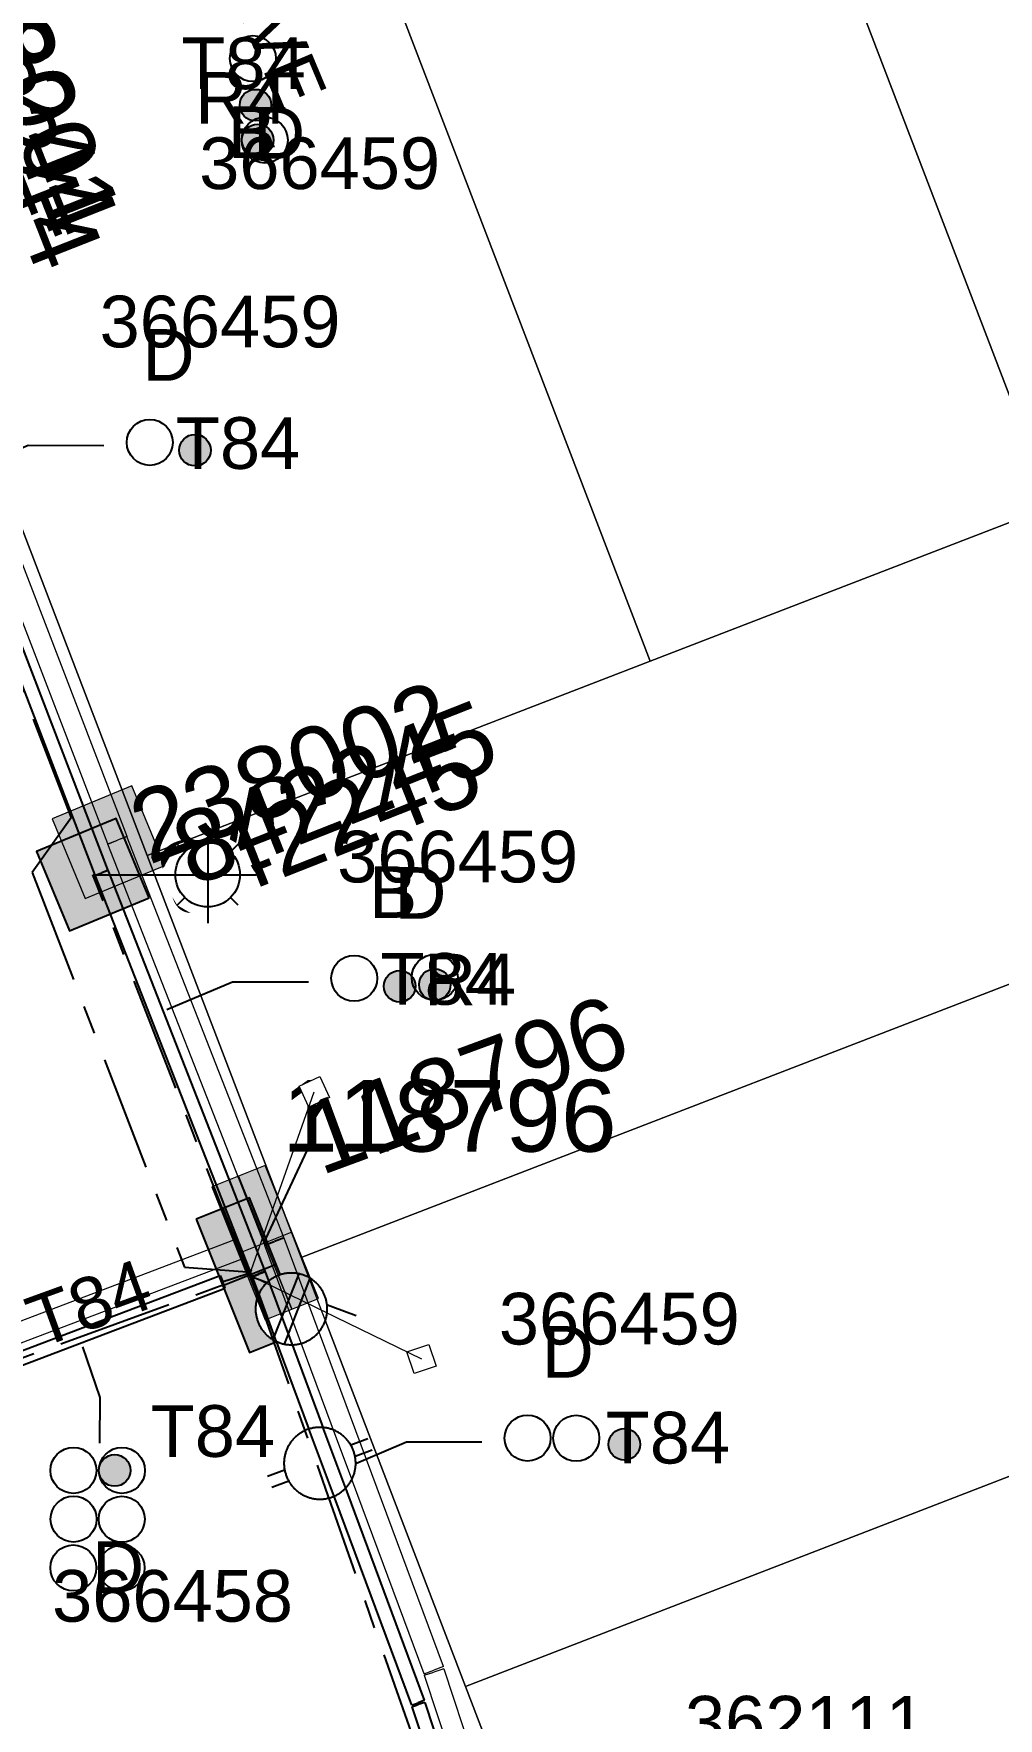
# Model space of a CAD drawing. Header units: metres. Extents: x 0 to 310918, y 0 to 6270107.
# Drawn here: x 310826.6 to 310860.2, y 6269747.1 to 6269805.8 of the extents above; entities that cross this region are included whole.
import ezdxf
from ezdxf.enums import TextEntityAlignment as Align

# ---------------------------------------------------------------- set-up
doc = ezdxf.new("R2010")
doc.units = ezdxf.units.M
doc.linetypes.add('Cable Exist UG', pattern=[7, 4, -1, 1, -1])
doc.linetypes.add('PHANTOMX2', pattern=[6.6, 3, -0.75, 0.2, -0.75, 0.2, -0.75, 0.2, -0.75])
doc.layers.get('0').update_dxf_attribs({"color": 6})
for name, color, linetype, lineweight in [('_User Miscellaneous1', 30, 'Continuous', 13), ('_User_LV_Exist', 5, 'Continuous', 35), ('Cadastre Developer_SP_NEW', 92, 'Continuous', 15), ('Cadastre Land Parcels_SP_EXT', 118, 'Continuous', 15), ('Cadastre Roads_SP_EXT', 218, 'Continuous', 15), ('Mains_LV_EXT', 163, 'Continuous', 25), ('Mains_LV_SL_EXT', 135, 'Continuous', 25), ('Services_SP_EXT', 42, 'PHANTOMX2', 20)]:
    doc.layers.add(name, color=color, linetype=linetype, lineweight=lineweight)
doc.layers.add('_User Miscellaneous12', color=252, linetype='Continuous', lineweight=13, plot=False, transparency=0.75)
for name, color, linetype in [('Duct_SP_EXT', 30, 'Continuous'), ('Equip_LV_EXT', 7, 'Continuous'), ('SupportsUG_SP_LV_EXT', 7, 'Continuous'), ('SupportsUG_SP_LV_SL_EXT', 7, 'Continuous'), ('Trench_SP_EXT', 7, 'Continuous')]:
    doc.layers.add(name, color=color, linetype=linetype)
doc.layers.add('Features_HIDE', color=1, linetype='Continuous', plot=False)
doc.styles.add('COLUMN_LABEL', font='arial.ttf', dxfattribs={"height": 2})
doc.styles.add('iecARIAL', font='arial.ttf', dxfattribs={"height": 2})
doc.styles.add('POLE_LABEL', font='arial.ttf', dxfattribs={"height": 2})
doc.styles.add('SL_LABEL', font='arial.ttf', dxfattribs={"height": 2})
doc.styles.get("Standard").update_dxf_attribs({"font": 'arial.ttf'})

# ---------------------------------------------------------------- blocks, each defined once
blk = doc.blocks.new('COLUMN_EXT')
blk.add_hatch(color=256).paths.add_polyline_path([(1.5, -1.5), (1.5, 1.5), (-1.5, 1.5), (-1.5, -1.5)])
blk.add_lwpolyline([(1.5, 1.5), (-1.5, 1.5), (-1.5, -1.5), (1.5, -1.5)], close=True)
at = {"flags": 1}
blk.add_attdef('Z', (-1.813, 2.351), '', height=0.2, rotation=180, dxfattribs=at)
at = {"flags": 9}
for tag, p in [('SUBURB', (-1.813, 1.8)), ('NOTES', (-1.813, 2)), ('STREETNAME', (-1.813, 1.6)), ('LOCATION', (-1.813, 1.4)), ('LEGEND', (-1.813, 1.2)), ('OWNED_BY', (-1.813, 0.6)), ('USAGE', (-1.813, 1)), ('STATE', (-1.813, 0.8)), ('COLUMN_TYPE', (-1.813, 0.4))]:
    blk.add_attdef(tag, text='', height=0.2, rotation=180, dxfattribs=at).set_placement(p, align=Align.MIDDLE_LEFT)
for tag, style, p in [('STRUCTURE_PLANT_NUMBER', 'POLE_LABEL', (-1.813, -0.031)), ('STREET_CODE', 'COLUMN_LABEL', (-1.813, 0.2))]:
    blk.add_attdef(tag, text='', height=0.2, rotation=180, dxfattribs=dict(at, style=style)).set_placement(p, align=Align.MIDDLE_LEFT)
at = {"style": 'COLUMN_LABEL', "width": 0.9, "flags": 8}
blk.add_attdef('ASSET_NUM', text='', height=2, rotation=270, dxfattribs=at).set_placement((2, -4), align=Align.MIDDLE_LEFT)
blk = doc.blocks.new('PILLAR_EXT')
blk.add_hatch(color=256).paths.add_polyline_path([(-2.5, 1), (-2.5, -1), (2.5, -1), (2.5, 1)])
for p, q in [((0, 1), (0, -1)), ((-2.5, 0), (2.5, 0))]:
    blk.add_line(p, q)
at = {"ltscale": 10}
blk.add_line((2.5, 0), (-2.5, 0), dxfattribs=at)
blk.add_lwpolyline([(-2.5, -1), (-1.25, -1), (1.25, -1), (2.5, -1), (2.5, 1), (-2.5, 1)], close=True)
at = {"width": 0.9, "flags": 8}
blk.add_attdef('ASSET_NUM', text='', height=2, rotation=90, dxfattribs=at).set_placement((-2, 4), align=Align.MIDDLE_LEFT)
for tag, p, flags in [('OWNED_BY', (0, -0.2), 9), ('STATE', (0, -0.4), 9), ('SUPPORT_TYPE', (0, -0.6), 9), ('USAGE', (0, -0.8), 9), ('LEGEND', (0, -1), 9), ('LOCATION', (0, -1.2), 9), ('STREETNAME', (0, -1.8), 9), ('NOTES', (0, -1.4), 9), ('PARENT', (0, -1.6), 9), ('SUBURB', (0, -2), 1)]:
    blk.add_attdef(tag, p, '', height=0.2, dxfattribs=dict(flags=flags))
blk = doc.blocks.new('DUCT_EXT')
blk.add_circle((0, 0.8), 0.8)
at = {"flags": 1}
blk.add_attdef('Z', (0, 0), '', height=0.2, dxfattribs=at)
at = {"flags": 9}
for tag, p in [('DUCT_CODE', (0, 0)), ('XSECT_TYPE', (0, -0.2)), ('STATE', (0, -0.6)), ('FB_REFERENCE', (0, -0.4)), ('NOTES', (0, -0.8))]:
    blk.add_attdef(tag, text='', height=0.2, dxfattribs=at).set_placement(p, align=Align.MIDDLE_LEFT)
blk = doc.blocks.new('SL_LANTERN_EXT')
at = {"flags": 9}
for tag, p in [('LRATECODE', (-7.4, 0)), ('LOUTREACHVOCAB', (-7.2, 0)), ('LOUTREACH', (-7, 0)), ('LANTNUMBER', (-6.6, 0)), ('LNEW', (-6.4, 0)), ('LMASTVOCAB', (-6.2, 0)), ('LMAST', (-6, 0)), ('LLAMPVOCAB', (-5.8, 0)), ('LLAMP', (-5.6, 0)), ('LEXIST', (-5.4, 0)), ('LCHARGE3PERCENT', (-5.2, 0)), ('LCHARGE3', (-5, 0)), ('LCHARGE2PERCENT', (-4.8, 0)), ('LCHARGE2', (-4.6, 0)), ('LCHARGE1PERCENT', (-4.4, 0)), ('LCHARGE1', (-4.2, 0)), ('LCATEGORY', (-4, 0)), ('LBRACKETVOCAB', (-3.8, 0)), ('LBRACKET', (-3.6, 0)), ('LKINGHEIGHT', (-3.4, 0)), ('CREPLACE', (-3.2, 0)), ('CREMOVE', (-3, 0)), ('CNUMBER', (-2.8, 0)), ('CNEW', (-2.6, 0)), ('CEXIST', (-2.4, 0)), ('USAGE', (-2.2, 0)), ('STATE', (-2, 0)), ('OWNED_BY', (-1.8, 0)), ('ORIENTATION', (-1.6, 0)), ('OPERATING_VOLTAGE', (-1.4, 0)), ('NO_PHASES', (-1.2, 0)), ('LANTERN_TYPE', (-1, 0)), ('LANTERN_PURPOSE', (-0.8, 0)), ('CONTROL_TYPE', (-0.6, 0)), ('CONSTRUCTED_VOLTAGE', (-0.4, 0))]:
    blk.add_attdef(tag, text='', height=0.001, rotation=270, dxfattribs=at).set_placement(p, align=Align.MIDDLE_LEFT)
at = {"style": 'SL_LABEL', "flags": 9}
blk.add_attdef('STREET_CODE', text='', height=0.001, rotation=270, dxfattribs=at).set_placement((0.001, 0), align=Align.MIDDLE_LEFT)
at = {"flags": 1}
blk.add_attdef('Z', (0, 0), '', height=0.001, rotation=270, dxfattribs=at)
at = {"width": 0.9}
blk.add_attdef('LNUMBER', text='', height=1, dxfattribs=at).set_placement((7, -1), align=Align.MIDDLE_LEFT)
at = {"flags": 9}
for tag, p in [('LREMOVE', (0, -7.6)), ('LREPLACE', (0, -7.8)), ('LTYPE', (0, -8)), ('LTYPEVOCAB', (0, -8.2)), ('LEGEND', (0, -8.4)), ('SUBURB', (0, -8.6)), ('STREETNAME', (0, -8.8)), ('LOCATION', (0, -9)), ('NOTES', (0, -9.2)), ('MAINTAINED_BY', (0, -9.863))]:
    blk.add_attdef(tag, text='', height=0.001, dxfattribs=at).set_placement(p, align=Align.MIDDLE_LEFT)
blk.add_attdef('OPERATED_BY', (0, -9.607), '', height=0.001, dxfattribs=at)
at = {"layer": 'Features_HIDE', "width": 0.9}
blk.add_attdef('ASSET_NUM', text='', height=1, dxfattribs=at).set_placement((7, 1), align=Align.MIDDLE_LEFT)
at = {"transparency": 33554651}
blk.add_wipeout([(5.688, 0), (5.061, -1.061), (4, -1.688), (2.939, -1.061), (2.313, 0), (2.939, 1.061), (4, 1.687), (5.061, 1.061)], dxfattribs=at)
for p, q in [((4, 1.687), (4, 0)), ((2.939, 1.061), (3.205, 0.795)), ((5.061, 1.061), (4.795, 0.795)), ((0, 0), (4, 0)), ((4, 0), (5.688, 0)), ((4, 0), (4, -1.688)), ((2.939, -1.061), (3.205, -0.795)), ((5.061, -1.061), (4.795, -0.795))]:
    blk.add_line(p, q)
blk.add_circle((4, 0), 1.125)
blk = doc.blocks.new('CCP_EXT')
at = {"flags": 9}
for tag, p in [('OWNED_BY', (0, -1)), ('USAGE', (0, -1.2)), ('STATE', (0, -1.8)), ('LEGEND', (0, -1.4)), ('LIFE_SUPPORT', (0, -1.6)), ('NOTES', (0, -2))]:
    blk.add_attdef(tag, text='', height=0.2, dxfattribs=at).set_placement(p, align=Align.MIDDLE_LEFT)
at = {"transparency": 33554651}
blk.add_wipeout([(0, 0.566), (0.566, 0), (0, -0.566), (-0.566, 0)], dxfattribs=at)
blk.add_lwpolyline([(-0.566, 0), (0, 0.566), (0.566, 0), (0, -0.566), (-0.566, 0)])
at = {"flags": 1}
blk.add_attdef('Z', (0, 0), '', height=0.2, dxfattribs=at)
at = {"flags": 9}
for tag, p in [('CCP_TYPE', (0, 0)), ('OPERATING_VOLTAGE', (0, -0.6)), ('CONSTRUCTED_VOLTAGE', (0, -0.2)), ('NO_PHASES', (0, -0.4)), ('ORIENTATION', (0, -0.8))]:
    blk.add_attdef(tag, text='', height=0.2, dxfattribs=at).set_placement(p, align=Align.MIDDLE_LEFT)
blk = doc.blocks.new('LV_UG_LINKS_OPEN_EXT')
at = {"layer": 'Equip_LV_EXT'}
for tag, height, flags, p in [('ACTUAL_STATUS', 0.167, 9, (3.167, -1.667)), ('CONSTRUCTED_VOLTAGE', 0.167, 9, (3.167, -1.833)), ('NO_PHASES', 0.167, 9, (3.167, -2)), ('OPERATING_VOLTAGE', 0.2, 9, (3, -2.6)), ('ORIENTATION', 0.2, 9, (3, -2.8)), ('STATE', 0.2, 9, (3, -3)), ('SWITCH_TYPE', 0.2, 9, (3, -3.2)), ('USAGE', 0.2, 9, (3, -3.4)), ('NOTES', 0.2, 9, (3, -3.6)), ('OWNED_BY', 0.2, 9, (3, -3.8)), ('OPERATED_BY', 0.2, 9, (3, -4)), ('MAINTAINED_BY', 0.2, 9, (3, -4.2)), ('TYPE', 0.2, 9, (3, -4.6)), ('NUMBER_OF_PHASES', 0.2, 9, (3, -4.4)), ('Z', 0.2, 1, (3, -4.8))]:
    blk.add_attdef(tag, text='', height=height, dxfattribs=dict(at, flags=flags)).set_placement(p, align=Align.MIDDLE_LEFT)
at = {"transparency": 33554651}
blk.add_wipeout([(4, 1.25), (3.969, 1.25), (3.939, 1.248), (3.908, 1.247), (3.877, 1.244), (3.847, 1.241), (3.817, 1.236), (3.786, 1.232), (3.756, 1.226), (3.726, 1.22), (3.696, 1.213), (3.667, 1.205), (3.637, 1.196), (3.608, 1.187), (3.579, 1.177), (3.55, 1.166), (3.522, 1.155), (3.493, 1.143), (3.466, 1.13), (3.438, 1.117), (3.411, 1.102), (3.384, 1.088), (3.357, 1.072), (3.331, 1.056), (3.306, 1.039), (3.28, 1.022), (3.255, 1.004), (3.231, 0.985), (3.207, 0.966), (3.184, 0.947), (3.161, 0.926), (3.138, 0.905), (3.116, 0.884), (3.095, 0.862), (3.074, 0.839), (3.053, 0.816), (3.034, 0.793), (3.015, 0.769), (2.996, 0.745), (2.978, 0.72), (2.961, 0.694), (2.944, 0.669), (2.928, 0.643), (2.912, 0.616), (2.898, 0.589), (2.883, 0.562), (2.87, 0.534), (2.857, 0.507), (2.845, 0.478), (2.834, 0.45), (2.823, 0.421), (2.813, 0.392), (2.804, 0.363), (2.795, 0.333), (2.787, 0.304), (2.78, 0.274), (2.774, 0.244), (2.768, 0.214), (2.764, 0.183), (2.759, 0.153), (2.756, 0.123), (2.753, 0.092), (2.752, 0.061), (2.75, 0.031), (2.75, 0), (2.75, -0.031), (2.752, -0.061), (2.753, -0.092), (2.756, -0.123), (2.759, -0.153), (2.764, -0.183), (2.768, -0.214), (2.774, -0.244), (2.78, -0.274), (2.787, -0.304), (2.795, -0.333), (2.804, -0.363), (2.813, -0.392), (2.823, -0.421), (2.834, -0.45), (2.845, -0.478), (2.857, -0.507), (2.87, -0.534), (2.883, -0.562), (2.898, -0.589), (2.912, -0.616), (2.928, -0.643), (2.944, -0.669), (2.961, -0.694), (2.978, -0.72), (2.996, -0.745), (3.015, -0.769), (3.034, -0.793), (3.053, -0.816), (3.074, -0.839), (3.095, -0.862), (3.116, -0.884), (3.138, -0.905), (3.161, -0.926), (3.184, -0.947), (3.207, -0.966), (3.231, -0.985), (3.255, -1.004), (3.28, -1.022), (3.306, -1.039), (3.331, -1.056), (3.357, -1.072), (3.384, -1.088), (3.411, -1.102), (3.438, -1.117), (3.466, -1.13), (3.493, -1.143), (3.522, -1.155), (3.55, -1.166), (3.579, -1.177), (3.608, -1.187), (3.637, -1.196), (3.667, -1.205), (3.696, -1.213), (3.726, -1.22), (3.756, -1.226), (3.786, -1.232), (3.817, -1.236), (3.847, -1.241), (3.877, -1.244), (3.908, -1.247), (3.939, -1.248), (3.969, -1.25), (4, -1.25), (4.031, -1.25), (4.061, -1.248), (4.092, -1.247), (4.123, -1.244), (4.153, -1.241), (4.183, -1.236), (4.214, -1.232), (4.244, -1.226), (4.274, -1.22), (4.304, -1.213), (4.333, -1.205), (4.363, -1.196), (4.392, -1.187), (4.421, -1.177), (4.45, -1.166), (4.478, -1.155), (4.507, -1.143), (4.534, -1.13), (4.562, -1.117), (4.589, -1.102), (4.616, -1.088), (4.643, -1.072), (4.669, -1.056), (4.694, -1.039), (4.72, -1.022), (4.745, -1.004), (4.769, -0.985), (4.793, -0.966), (4.816, -0.947), (4.839, -0.926), (4.862, -0.905), (4.884, -0.884), (4.905, -0.862), (4.926, -0.839), (4.947, -0.816), (4.966, -0.793), (4.985, -0.769), (5.004, -0.745), (5.022, -0.72), (5.039, -0.694), (5.056, -0.669), (5.072, -0.643), (5.088, -0.616), (5.102, -0.589), (5.117, -0.562), (5.13, -0.534), (5.143, -0.507), (5.155, -0.478), (5.166, -0.45), (5.177, -0.421), (5.187, -0.392), (5.196, -0.363), (5.205, -0.333), (5.213, -0.304), (5.22, -0.274), (5.226, -0.244), (5.232, -0.214), (5.236, -0.183), (5.241, -0.153), (5.244, -0.123), (5.247, -0.092), (5.248, -0.061), (5.25, -0.031), (5.25, 0), (5.25, 0.031), (5.248, 0.061), (5.247, 0.092), (5.244, 0.123), (5.241, 0.153), (5.236, 0.183), (5.232, 0.214), (5.226, 0.244), (5.22, 0.274), (5.213, 0.304), (5.205, 0.333), (5.196, 0.363), (5.187, 0.392), (5.177, 0.421), (5.166, 0.45), (5.155, 0.478), (5.143, 0.507), (5.13, 0.534), (5.117, 0.562), (5.102, 0.589), (5.088, 0.616), (5.072, 0.643), (5.056, 0.669), (5.039, 0.694), (5.022, 0.72), (5.004, 0.745), (4.985, 0.769), (4.966, 0.793), (4.947, 0.816), (4.926, 0.839), (4.905, 0.862), (4.884, 0.884), (4.862, 0.905), (4.839, 0.926), (4.816, 0.947), (4.793, 0.966), (4.769, 0.985), (4.745, 1.004), (4.72, 1.022), (4.694, 1.039), (4.669, 1.056), (4.643, 1.072), (4.616, 1.088), (4.589, 1.102), (4.562, 1.117), (4.534, 1.13), (4.507, 1.143), (4.478, 1.155), (4.45, 1.166), (4.421, 1.177), (4.392, 1.187), (4.363, 1.196), (4.333, 1.205), (4.304, 1.213), (4.274, 1.22), (4.244, 1.226), (4.214, 1.232), (4.183, 1.236), (4.153, 1.241), (4.123, 1.244), (4.092, 1.247), (4.061, 1.248), (4.031, 1.25)], dxfattribs=at).dxf.layer = 'Equip_LV_EXT'
at = {"layer": 'Equip_LV_EXT'}
for p, q in [((3.792, 1.863), (3.792, 1.232)), ((4.208, 1.863), (4.208, 1.232)), ((3.792, -1.232), (3.792, -1.863)), ((4.208, -1.232), (4.208, -1.863))]:
    blk.add_line(p, q, dxfattribs=at)
at = {"layer": 'Equip_LV_EXT', "flags": 128}
blk.add_lwpolyline([(4, 1.25), (3.969, 1.25), (3.939, 1.248), (3.908, 1.247), (3.877, 1.244), (3.847, 1.241), (3.817, 1.236), (3.786, 1.232), (3.756, 1.226), (3.726, 1.22), (3.696, 1.213), (3.667, 1.205), (3.637, 1.196), (3.608, 1.187), (3.579, 1.177), (3.55, 1.166), (3.522, 1.155), (3.493, 1.143), (3.466, 1.13), (3.438, 1.117), (3.411, 1.102), (3.384, 1.088), (3.357, 1.072), (3.331, 1.056), (3.306, 1.039), (3.28, 1.022), (3.255, 1.004), (3.231, 0.985), (3.207, 0.966), (3.184, 0.947), (3.161, 0.926), (3.138, 0.905), (3.116, 0.884), (3.095, 0.862), (3.074, 0.839), (3.053, 0.816), (3.034, 0.793), (3.015, 0.769), (2.996, 0.745), (2.978, 0.72), (2.961, 0.694), (2.944, 0.669), (2.928, 0.643), (2.912, 0.616), (2.898, 0.589), (2.883, 0.562), (2.87, 0.534), (2.857, 0.507), (2.845, 0.478), (2.834, 0.45), (2.823, 0.421), (2.813, 0.392), (2.804, 0.363), (2.795, 0.333), (2.787, 0.304), (2.78, 0.274), (2.774, 0.244), (2.768, 0.214), (2.764, 0.183), (2.759, 0.153), (2.756, 0.123), (2.753, 0.092), (2.752, 0.061), (2.75, 0.031), (2.75, 0), (2.75, -0.031), (2.752, -0.061), (2.753, -0.092), (2.756, -0.123), (2.759, -0.153), (2.764, -0.183), (2.768, -0.214), (2.774, -0.244), (2.78, -0.274), (2.787, -0.304), (2.795, -0.333), (2.804, -0.363), (2.813, -0.392), (2.823, -0.421), (2.834, -0.45), (2.845, -0.478), (2.857, -0.507), (2.87, -0.534), (2.883, -0.562), (2.898, -0.589), (2.912, -0.616), (2.928, -0.643), (2.944, -0.669), (2.961, -0.694), (2.978, -0.72), (2.996, -0.745), (3.015, -0.769), (3.034, -0.793), (3.053, -0.816), (3.074, -0.839), (3.095, -0.862), (3.116, -0.884), (3.138, -0.905), (3.161, -0.926), (3.184, -0.947), (3.207, -0.966), (3.231, -0.985), (3.255, -1.004), (3.28, -1.022), (3.306, -1.039), (3.331, -1.056), (3.357, -1.072), (3.384, -1.088), (3.411, -1.102), (3.438, -1.117), (3.466, -1.13), (3.493, -1.143), (3.522, -1.155), (3.55, -1.166), (3.579, -1.177), (3.608, -1.187), (3.637, -1.196), (3.667, -1.205), (3.696, -1.213), (3.726, -1.22), (3.756, -1.226), (3.786, -1.232), (3.817, -1.236), (3.847, -1.241), (3.877, -1.244), (3.908, -1.247), (3.939, -1.248), (3.969, -1.25), (4, -1.25), (4.031, -1.25), (4.061, -1.248), (4.092, -1.247), (4.123, -1.244), (4.153, -1.241), (4.183, -1.236), (4.214, -1.232), (4.244, -1.226), (4.274, -1.22), (4.304, -1.213), (4.333, -1.205), (4.363, -1.196), (4.392, -1.187), (4.421, -1.177), (4.45, -1.166), (4.478, -1.155), (4.507, -1.143), (4.534, -1.13), (4.562, -1.117), (4.589, -1.102), (4.616, -1.088), (4.643, -1.072), (4.669, -1.056), (4.694, -1.039), (4.72, -1.022), (4.745, -1.004), (4.769, -0.985), (4.793, -0.966), (4.816, -0.947), (4.839, -0.926), (4.862, -0.905), (4.884, -0.884), (4.905, -0.862), (4.926, -0.839), (4.947, -0.816), (4.966, -0.793), (4.985, -0.769), (5.004, -0.745), (5.022, -0.72), (5.039, -0.694), (5.056, -0.669), (5.072, -0.643), (5.088, -0.616), (5.102, -0.589), (5.117, -0.562), (5.13, -0.534), (5.143, -0.507), (5.155, -0.478), (5.166, -0.45), (5.177, -0.421), (5.187, -0.392), (5.196, -0.363), (5.205, -0.333), (5.213, -0.304), (5.22, -0.274), (5.226, -0.244), (5.232, -0.214), (5.236, -0.183), (5.241, -0.153), (5.244, -0.123), (5.247, -0.092), (5.248, -0.061), (5.25, -0.031), (5.25, 0), (5.25, 0.031), (5.248, 0.061), (5.247, 0.092), (5.244, 0.123), (5.241, 0.153), (5.236, 0.183), (5.232, 0.214), (5.226, 0.244), (5.22, 0.274), (5.213, 0.304), (5.205, 0.333), (5.196, 0.363), (5.187, 0.392), (5.177, 0.421), (5.166, 0.45), (5.155, 0.478), (5.143, 0.507), (5.13, 0.534), (5.117, 0.562), (5.102, 0.589), (5.088, 0.616), (5.072, 0.643), (5.056, 0.669), (5.039, 0.694), (5.022, 0.72), (5.004, 0.745), (4.985, 0.769), (4.966, 0.793), (4.947, 0.816), (4.926, 0.839), (4.905, 0.862), (4.884, 0.884), (4.862, 0.905), (4.839, 0.926), (4.816, 0.947), (4.793, 0.966), (4.769, 0.985), (4.745, 1.004), (4.72, 1.022), (4.694, 1.039), (4.669, 1.056), (4.643, 1.072), (4.616, 1.088), (4.589, 1.102), (4.562, 1.117), (4.534, 1.13), (4.507, 1.143), (4.478, 1.155), (4.45, 1.166), (4.421, 1.177), (4.392, 1.187), (4.363, 1.196), (4.333, 1.205), (4.304, 1.213), (4.274, 1.22), (4.244, 1.226), (4.214, 1.232), (4.183, 1.236), (4.153, 1.241), (4.123, 1.244), (4.092, 1.247), (4.061, 1.248), (4.031, 1.25)], close=True, dxfattribs=at)
blk = doc.blocks.new('LV_UG_LINKS_CLOSED_EXT')
at = {"layer": 'Equip_LV_EXT'}
for tag, flags, p in [('ACTUAL_STATUS', 9, (3, -2)), ('CONSTRUCTED_VOLTAGE', 9, (3, -2.2)), ('NO_PHASES', 9, (3, -2.4)), ('OPERATING_VOLTAGE', 9, (3, -2.6)), ('ORIENTATION', 9, (3, -2.8)), ('STATE', 9, (3, -3)), ('SWITCH_TYPE', 9, (3, -3.2)), ('USAGE', 9, (3, -3.4)), ('NOTES', 9, (3, -3.6)), ('OWNED_BY', 9, (3, -3.8)), ('OPERATED_BY', 9, (3, -4)), ('MAINTAINED_BY', 9, (3, -4.2)), ('TYPE', 9, (3, -4.6)), ('NUMBER_OF_PHASES', 9, (3, -4.4)), ('Z', 1, (3, -4.8))]:
    blk.add_attdef(tag, text='', height=0.2, dxfattribs=dict(at, flags=flags)).set_placement(p, align=Align.MIDDLE_LEFT)
at = {"transparency": 33554651}
blk.add_wipeout([(4, 1.25), (3.969, 1.25), (3.939, 1.248), (3.908, 1.247), (3.877, 1.244), (3.847, 1.241), (3.817, 1.236), (3.786, 1.232), (3.756, 1.226), (3.726, 1.22), (3.696, 1.213), (3.667, 1.205), (3.637, 1.196), (3.608, 1.187), (3.579, 1.177), (3.55, 1.166), (3.522, 1.155), (3.493, 1.143), (3.466, 1.13), (3.438, 1.117), (3.411, 1.102), (3.384, 1.088), (3.357, 1.072), (3.331, 1.056), (3.306, 1.039), (3.28, 1.022), (3.255, 1.004), (3.231, 0.985), (3.207, 0.966), (3.184, 0.947), (3.161, 0.926), (3.138, 0.905), (3.116, 0.884), (3.095, 0.862), (3.074, 0.839), (3.053, 0.816), (3.034, 0.793), (3.015, 0.769), (2.996, 0.745), (2.978, 0.72), (2.961, 0.694), (2.944, 0.669), (2.928, 0.643), (2.912, 0.616), (2.898, 0.589), (2.883, 0.562), (2.87, 0.534), (2.857, 0.507), (2.845, 0.478), (2.834, 0.45), (2.823, 0.421), (2.813, 0.392), (2.804, 0.363), (2.795, 0.333), (2.787, 0.304), (2.78, 0.274), (2.774, 0.244), (2.768, 0.214), (2.764, 0.183), (2.759, 0.153), (2.756, 0.123), (2.753, 0.092), (2.752, 0.061), (2.75, 0.031), (2.75, 0), (2.75, -0.031), (2.752, -0.061), (2.753, -0.092), (2.756, -0.123), (2.759, -0.153), (2.764, -0.183), (2.768, -0.214), (2.774, -0.244), (2.78, -0.274), (2.787, -0.304), (2.795, -0.333), (2.804, -0.363), (2.813, -0.392), (2.823, -0.421), (2.834, -0.45), (2.845, -0.478), (2.857, -0.507), (2.87, -0.534), (2.883, -0.562), (2.898, -0.589), (2.912, -0.616), (2.928, -0.643), (2.944, -0.669), (2.961, -0.694), (2.978, -0.72), (2.996, -0.745), (3.015, -0.769), (3.034, -0.793), (3.053, -0.816), (3.074, -0.839), (3.095, -0.862), (3.116, -0.884), (3.138, -0.905), (3.161, -0.926), (3.184, -0.947), (3.207, -0.966), (3.231, -0.985), (3.255, -1.004), (3.28, -1.022), (3.306, -1.039), (3.331, -1.056), (3.357, -1.072), (3.384, -1.088), (3.411, -1.102), (3.438, -1.117), (3.466, -1.13), (3.493, -1.143), (3.522, -1.155), (3.55, -1.166), (3.579, -1.177), (3.608, -1.187), (3.637, -1.196), (3.667, -1.205), (3.696, -1.213), (3.726, -1.22), (3.756, -1.226), (3.786, -1.232), (3.817, -1.236), (3.847, -1.241), (3.877, -1.244), (3.908, -1.247), (3.939, -1.248), (3.969, -1.25), (4, -1.25), (4.031, -1.25), (4.061, -1.248), (4.092, -1.247), (4.123, -1.244), (4.153, -1.241), (4.183, -1.236), (4.214, -1.232), (4.244, -1.226), (4.274, -1.22), (4.304, -1.213), (4.333, -1.205), (4.363, -1.196), (4.392, -1.187), (4.421, -1.177), (4.45, -1.166), (4.478, -1.155), (4.507, -1.143), (4.534, -1.13), (4.562, -1.117), (4.589, -1.102), (4.616, -1.088), (4.643, -1.072), (4.669, -1.056), (4.694, -1.039), (4.72, -1.022), (4.745, -1.004), (4.769, -0.985), (4.793, -0.966), (4.816, -0.947), (4.839, -0.926), (4.862, -0.905), (4.884, -0.884), (4.905, -0.862), (4.926, -0.839), (4.947, -0.816), (4.966, -0.793), (4.985, -0.769), (5.004, -0.745), (5.022, -0.72), (5.039, -0.694), (5.056, -0.669), (5.072, -0.643), (5.088, -0.616), (5.102, -0.589), (5.117, -0.562), (5.13, -0.534), (5.143, -0.507), (5.155, -0.478), (5.166, -0.45), (5.177, -0.421), (5.187, -0.392), (5.196, -0.363), (5.205, -0.333), (5.213, -0.304), (5.22, -0.274), (5.226, -0.244), (5.232, -0.214), (5.236, -0.183), (5.241, -0.153), (5.244, -0.123), (5.247, -0.092), (5.248, -0.061), (5.25, -0.031), (5.25, 0), (5.25, 0.031), (5.248, 0.061), (5.247, 0.092), (5.244, 0.123), (5.241, 0.153), (5.236, 0.183), (5.232, 0.214), (5.226, 0.244), (5.22, 0.274), (5.213, 0.304), (5.205, 0.333), (5.196, 0.363), (5.187, 0.392), (5.177, 0.421), (5.166, 0.45), (5.155, 0.478), (5.143, 0.507), (5.13, 0.534), (5.117, 0.562), (5.102, 0.589), (5.088, 0.616), (5.072, 0.643), (5.056, 0.669), (5.039, 0.694), (5.022, 0.72), (5.004, 0.745), (4.985, 0.769), (4.966, 0.793), (4.947, 0.816), (4.926, 0.839), (4.905, 0.862), (4.884, 0.884), (4.862, 0.905), (4.839, 0.926), (4.816, 0.947), (4.793, 0.966), (4.769, 0.985), (4.745, 1.004), (4.72, 1.022), (4.694, 1.039), (4.669, 1.056), (4.643, 1.072), (4.616, 1.088), (4.589, 1.102), (4.562, 1.117), (4.534, 1.13), (4.507, 1.143), (4.478, 1.155), (4.45, 1.166), (4.421, 1.177), (4.392, 1.187), (4.363, 1.196), (4.333, 1.205), (4.304, 1.213), (4.274, 1.22), (4.244, 1.226), (4.214, 1.232), (4.183, 1.236), (4.153, 1.241), (4.123, 1.244), (4.092, 1.247), (4.061, 1.248), (4.031, 1.25)], dxfattribs=at).dxf.layer = 'Equip_LV_EXT'
at = {"layer": 'Equip_LV_EXT'}
for p, q in [((3.792, 1.232), (3.792, -1.232)), ((4.208, 1.232), (4.208, -1.232))]:
    blk.add_line(p, q, dxfattribs=at)
at = {"layer": 'Equip_LV_EXT', "flags": 128}
blk.add_lwpolyline([(4, 1.25), (3.969, 1.25), (3.939, 1.248), (3.908, 1.247), (3.877, 1.244), (3.847, 1.241), (3.817, 1.236), (3.786, 1.232), (3.756, 1.226), (3.726, 1.22), (3.696, 1.213), (3.667, 1.205), (3.637, 1.196), (3.608, 1.187), (3.579, 1.177), (3.55, 1.166), (3.522, 1.155), (3.493, 1.143), (3.466, 1.13), (3.438, 1.117), (3.411, 1.102), (3.384, 1.088), (3.357, 1.072), (3.331, 1.056), (3.306, 1.039), (3.28, 1.022), (3.255, 1.004), (3.231, 0.985), (3.207, 0.966), (3.184, 0.947), (3.161, 0.926), (3.138, 0.905), (3.116, 0.884), (3.095, 0.862), (3.074, 0.839), (3.053, 0.816), (3.034, 0.793), (3.015, 0.769), (2.996, 0.745), (2.978, 0.72), (2.961, 0.694), (2.944, 0.669), (2.928, 0.643), (2.912, 0.616), (2.898, 0.589), (2.883, 0.562), (2.87, 0.534), (2.857, 0.507), (2.845, 0.478), (2.834, 0.45), (2.823, 0.421), (2.813, 0.392), (2.804, 0.363), (2.795, 0.333), (2.787, 0.304), (2.78, 0.274), (2.774, 0.244), (2.768, 0.214), (2.764, 0.183), (2.759, 0.153), (2.756, 0.123), (2.753, 0.092), (2.752, 0.061), (2.75, 0.031), (2.75, 0), (2.75, -0.031), (2.752, -0.061), (2.753, -0.092), (2.756, -0.123), (2.759, -0.153), (2.764, -0.183), (2.768, -0.214), (2.774, -0.244), (2.78, -0.274), (2.787, -0.304), (2.795, -0.333), (2.804, -0.363), (2.813, -0.392), (2.823, -0.421), (2.834, -0.45), (2.845, -0.478), (2.857, -0.507), (2.87, -0.534), (2.883, -0.562), (2.898, -0.589), (2.912, -0.616), (2.928, -0.643), (2.944, -0.669), (2.961, -0.694), (2.978, -0.72), (2.996, -0.745), (3.015, -0.769), (3.034, -0.793), (3.053, -0.816), (3.074, -0.839), (3.095, -0.862), (3.116, -0.884), (3.138, -0.905), (3.161, -0.926), (3.184, -0.947), (3.207, -0.966), (3.231, -0.985), (3.255, -1.004), (3.28, -1.022), (3.306, -1.039), (3.331, -1.056), (3.357, -1.072), (3.384, -1.088), (3.411, -1.102), (3.438, -1.117), (3.466, -1.13), (3.493, -1.143), (3.522, -1.155), (3.55, -1.166), (3.579, -1.177), (3.608, -1.187), (3.637, -1.196), (3.667, -1.205), (3.696, -1.213), (3.726, -1.22), (3.756, -1.226), (3.786, -1.232), (3.817, -1.236), (3.847, -1.241), (3.877, -1.244), (3.908, -1.247), (3.939, -1.248), (3.969, -1.25), (4, -1.25), (4.031, -1.25), (4.061, -1.248), (4.092, -1.247), (4.123, -1.244), (4.153, -1.241), (4.183, -1.236), (4.214, -1.232), (4.244, -1.226), (4.274, -1.22), (4.304, -1.213), (4.333, -1.205), (4.363, -1.196), (4.392, -1.187), (4.421, -1.177), (4.45, -1.166), (4.478, -1.155), (4.507, -1.143), (4.534, -1.13), (4.562, -1.117), (4.589, -1.102), (4.616, -1.088), (4.643, -1.072), (4.669, -1.056), (4.694, -1.039), (4.72, -1.022), (4.745, -1.004), (4.769, -0.985), (4.793, -0.966), (4.816, -0.947), (4.839, -0.926), (4.862, -0.905), (4.884, -0.884), (4.905, -0.862), (4.926, -0.839), (4.947, -0.816), (4.966, -0.793), (4.985, -0.769), (5.004, -0.745), (5.022, -0.72), (5.039, -0.694), (5.056, -0.669), (5.072, -0.643), (5.088, -0.616), (5.102, -0.589), (5.117, -0.562), (5.13, -0.534), (5.143, -0.507), (5.155, -0.478), (5.166, -0.45), (5.177, -0.421), (5.187, -0.392), (5.196, -0.363), (5.205, -0.333), (5.213, -0.304), (5.22, -0.274), (5.226, -0.244), (5.232, -0.214), (5.236, -0.183), (5.241, -0.153), (5.244, -0.123), (5.247, -0.092), (5.248, -0.061), (5.25, -0.031), (5.25, 0), (5.25, 0.031), (5.248, 0.061), (5.247, 0.092), (5.244, 0.123), (5.241, 0.153), (5.236, 0.183), (5.232, 0.214), (5.226, 0.244), (5.22, 0.274), (5.213, 0.304), (5.205, 0.333), (5.196, 0.363), (5.187, 0.392), (5.177, 0.421), (5.166, 0.45), (5.155, 0.478), (5.143, 0.507), (5.13, 0.534), (5.117, 0.562), (5.102, 0.589), (5.088, 0.616), (5.072, 0.643), (5.056, 0.669), (5.039, 0.694), (5.022, 0.72), (5.004, 0.745), (4.985, 0.769), (4.966, 0.793), (4.947, 0.816), (4.926, 0.839), (4.905, 0.862), (4.884, 0.884), (4.862, 0.905), (4.839, 0.926), (4.816, 0.947), (4.793, 0.966), (4.769, 0.985), (4.745, 1.004), (4.72, 1.022), (4.694, 1.039), (4.669, 1.056), (4.643, 1.072), (4.616, 1.088), (4.589, 1.102), (4.562, 1.117), (4.534, 1.13), (4.507, 1.143), (4.478, 1.155), (4.45, 1.166), (4.421, 1.177), (4.392, 1.187), (4.363, 1.196), (4.333, 1.205), (4.304, 1.213), (4.274, 1.22), (4.244, 1.226), (4.214, 1.232), (4.183, 1.236), (4.153, 1.241), (4.123, 1.244), (4.092, 1.247), (4.061, 1.248), (4.031, 1.25)], close=True, dxfattribs=at)
blk = doc.blocks.new('CABLE_LARGE_EXT')
h = blk.add_hatch(color=256)
edge = h.paths.add_edge_path()
edge.add_arc((0, 0.55), 0.55, 0, 360)
blk.add_circle((0, 0.55), 0.55)
at = {"flags": 1}
blk.add_attdef('Z', (0, 0), '', height=0.2, dxfattribs=at)
at = {"flags": 9}
for tag, p in [('COND_CODE', (0, 0)), ('XSECT_SIZE', (0, -0.6)), ('STATE', (0, -0.4)), ('FB_REFERENCE', (0, -0.2)), ('NOTES', (0, -0.8))]:
    blk.add_attdef(tag, text='', height=0.2, dxfattribs=at).set_placement(p, align=Align.MIDDLE_LEFT)

msp = doc.modelspace()

# ---------------------------------------------------------------- linework, layer by layer
at = {"layer": '_User Miscellaneous1'}
for p, q in [((310822.621, 6269759.619), (310833.588, 6269763.778)), ((310833.588, 6269763.778), (310833.715, 6269763.441)), ((310834.63, 6269763.595), (310834.966, 6269763.725)), ((310834.638, 6269763.575), (310834.63, 6269763.595)), ((310834.631, 6269763.593), (310834.966, 6269763.725)), ((310834.638, 6269763.575), (310834.974, 6269763.703)), ((310835.301, 6269763.856), (310834.966, 6269763.725)), ((310835.302, 6269763.854), (310834.966, 6269763.725)), ((310835.311, 6269763.83), (310834.974, 6269763.703)), ((310835.311, 6269763.83), (310835.302, 6269763.854)), ((310840.859, 6269748.907), (310840.522, 6269748.781)), ((310840.868, 6269748.829), (310840.526, 6269748.716)), ((310840.868, 6269748.829), (310845.529, 6269734.726)), ((310840.185, 6269748.656), (310840.522, 6269748.781)), ((310840.185, 6269748.603), (310840.526, 6269748.716)), ((310840.185, 6269748.603), (310844.845, 6269734.5))]:
    msp.add_line(p, q, dxfattribs=at)
at = {"layer": 'Cadastre Developer_SP_NEW', "linetype": 'Continuous'}
for points in [[(310876.048, 6269794.742), (310865.314, 6269822.747), (310851.317, 6269817.338), (310862.051, 6269789.332), (310876.048, 6269794.742)], [(310862.051, 6269789.332), (310851.317, 6269817.338), (310837.318, 6269811.928), (310848.053, 6269783.923), (310862.051, 6269789.332)], [(310878.503, 6269746.382), (310873.137, 6269760.391), (310841.624, 6269748.218), (310846.99, 6269734.208), (310878.503, 6269746.382)]]:
    msp.add_lwpolyline(points, close=True, dxfattribs=at)
at = {"layer": 'Cadastre Land Parcels_SP_EXT', "linetype": 'Continuous'}
for points in [[(310876.048, 6269794.742), (310865.314, 6269822.747), (310851.317, 6269817.338), (310862.051, 6269789.332), (310876.048, 6269794.742)], [(310862.051, 6269789.332), (310851.317, 6269817.338), (310837.318, 6269811.928), (310848.053, 6269783.923), (310862.051, 6269789.332)], [(310848.053, 6269783.923), (310837.318, 6269811.928), (310823.535, 6269806.603), (310821.233, 6269801.426), (310830.537, 6269777.154), (310848.053, 6269783.923)], [(310867.418, 6269775.329), (310862.051, 6269789.332), (310848.053, 6269783.923), (310830.537, 6269777.154), (310835.905, 6269763.152), (310867.418, 6269775.329)], [(310873.137, 6269760.391), (310867.418, 6269775.329), (310835.905, 6269763.152), (310841.624, 6269748.218), (310873.137, 6269760.391)], [(310878.503, 6269746.382), (310873.137, 6269760.391), (310841.624, 6269748.218), (310846.99, 6269734.208), (310878.503, 6269746.382)]]:
    msp.add_lwpolyline(points, close=True, dxfattribs=at)
at = {"layer": 'Duct_SP_EXT'}
for p, q in [((310822.119, 6269758.374), (310833.085, 6269762.533)), ((310833.085, 6269762.533), (310833.17, 6269762.308)), ((310833.256, 6269762.084), (310833.17, 6269762.308)), ((310822.289, 6269757.925), (310833.256, 6269762.084)), ((310839.752, 6269747.565), (310839.977, 6269747.649)), ((310840.202, 6269747.732), (310839.977, 6269747.649)), ((310840.21, 6269747.659), (310839.982, 6269747.584)), ((310840.21, 6269747.659), (310844.87, 6269733.556)), ((310839.754, 6269747.508), (310839.982, 6269747.584)), ((310839.754, 6269747.508), (310844.415, 6269733.405))]:
    msp.add_line(p, q, dxfattribs=at)
for points in [[(310829.034, 6269791.427), (310826.399, 6269791.436), (310824.107, 6269790.466)], [(310836.152, 6269772.746), (310833.513, 6269772.75), (310831.22, 6269771.781)], [(310828.893, 6269756.687), (310828.9, 6269758.277), (310828.299, 6269760.047)], [(310842.198, 6269756.725), (310839.57, 6269756.721), (310837.278, 6269755.748)]]:
    msp.add_lwpolyline(points, dxfattribs=at)
at = {"layer": 'Trench_SP_EXT', "linetype": 'Cable Exist UG'}
for points in [[(310836.278, 6269767.249), (310834.066, 6269762.527), (310838.747, 6269760.797)], [(310834.042, 6269762.588), (310833.118, 6269762.288)]]:
    msp.add_lwpolyline(points, dxfattribs=at)

# ---------------------------------------------------------------- block references
at = {"layer": 'Duct_SP_EXT'}
for name, p, rotation in [('DUCT_EXT', (310833.422, 6269804.915), 269.9999999999998), ('CABLE_LARGE_EXT', (310833.761, 6269803.295), 269.9999999999998), ('DUCT_EXT', (310833.835, 6269802.078), 269.9999999999998), ('CABLE_LARGE_EXT', (310833.835, 6269802.078), 269.9999999999998), ('DUCT_EXT', (310827.171, 6269755.738), 269.9581374067679), ('DUCT_EXT', (310828.859, 6269755.739), 269.9581374067679), ('CABLE_LARGE_EXT', (310828.859, 6269755.739), 269.9581374067679), ('DUCT_EXT', (310827.175, 6269754.043), 269.9581374067679), ('DUCT_EXT', (310828.855, 6269754.04), 269.9581374067679), ('DUCT_EXT', (310827.166, 6269752.345), 269.9581374067679), ('DUCT_EXT', (310828.849, 6269752.343), 269.9581374067679)]:
    msp.add_blockref(name, p, dxfattribs=dict(at, rotation=rotation))
for name, p in [('DUCT_EXT', (310830.63, 6269790.748)), ('CABLE_LARGE_EXT', (310832.2, 6269790.726)), ('DUCT_EXT', (310837.75, 6269772.08)), ('DUCT_EXT', (310840.557, 6269772.112)), ('CABLE_LARGE_EXT', (310839.333, 6269772.055)), ('CABLE_LARGE_EXT', (310840.557, 6269772.112)), ('DUCT_EXT', (310843.786, 6269756.065)), ('DUCT_EXT', (310845.48, 6269756.06)), ('CABLE_LARGE_EXT', (310847.157, 6269756.096))]:
    msp.add_blockref(name, p, dxfattribs=at)
at = {"layer": 'SupportsUG_SP_LV_EXT'}
ref = msp.add_blockref('PILLAR_EXT', (310834.099, 6269762.539), dxfattribs=dict(at, rotation=291.8128633005661))
ref.add_attrib('ASSET_NUM', '118796', dxfattribs={"layer": '0', "height": 2.5, "style": 'iecARIAL'}).set_placement((310835.238, 6269768.094), align=Align.MIDDLE_LEFT)
at = {"layer": 'SupportsUG_SP_LV_SL_EXT'}
ref = msp.add_blockref('COLUMN_EXT', (310822.79, 6269808.358), dxfattribs=dict(at, rotation=196.6914024441349))
ref.add_attrib('ASSET_NUM', '842244', dxfattribs={"layer": '0', "height": 2.5, "rotation": 291.47638, "style": 'COLUMN_LABEL'}).set_placement((310824.79, 6269809.108), align=Align.TOP_LEFT)
ref = msp.add_blockref('COLUMN_EXT', (310828.646, 6269776.49), dxfattribs=dict(at, rotation=292.5678787663066))
ref.add_attrib('ASSET_NUM', '842245', dxfattribs={"layer": '0', "height": 2.5, "rotation": 21.53598, "style": 'COLUMN_LABEL'}).set_placement((310830.646, 6269777.24), align=Align.TOP_LEFT)

# ---------------------------------------------------------------- texts
at = {"layer": 'Duct_SP_EXT'}
for s, p in [('T84', (310831.726, 6269803.852)), ('R4', (310832.211, 6269802.644)), ('B', (310833.347, 6269801.455)), ('D', (310834.224, 6269801.429)), ('366459', (310832.351, 6269800.372)), ('366459', (310828.881, 6269794.858)), ('D', (310830.375, 6269793.694)), ('T84', (310831.537, 6269790.625)), ('366459', (310837.158, 6269776.221)), ('B', (310838.264, 6269774.985)), ('D', (310839.144, 6269774.954)), ('T84', (310838.665, 6269771.96)), ('R4', (310840.18, 6269771.935)), ('366459', (310842.788, 6269760.126)), ('D', (310844.28, 6269758.971)), ('T84', (310846.509, 6269755.981)), ('D', (310828.617, 6269751.47)), ('366458', (310827.227, 6269750.471)), ('362111', (310849.269, 6269746.086))]:
    msp.add_text(s, height=1.8, dxfattribs=at).set_placement(p)
at = {"layer": 'Mains_LV_EXT'}
msp.add_text('T84', height=1.8, rotation=19.96337, dxfattribs=at).set_placement((310826.783, 6269759.98))

# ---------------------------------------------------------------- next in the draw order: block references
at = {"layer": 'Features_HIDE'}
ref = msp.add_blockref('SL_LANTERN_EXT', (310822.79, 6269808.358), dxfattribs=at)
ref.add_attrib('ASSET_NUM', '238001', dxfattribs={"layer": '0', "height": 2.5, "rotation": 291.47638, "style": 'iecARIAL'}).set_placement((310824.29, 6269809.858), align=Align.MIDDLE_LEFT)
ref = msp.add_blockref('SL_LANTERN_EXT', (310828.646, 6269776.49), dxfattribs=at)
ref.add_attrib('ASSET_NUM', '238002', dxfattribs={"layer": '0', "height": 2.5, "rotation": 20.95304, "style": 'iecARIAL'}).set_placement((310830.146, 6269777.99), align=Align.MIDDLE_LEFT)
at = {"layer": 'Services_SP_EXT'}
for p, rotation in [((310836.36, 6269768.924), 249.8128632782293), ((310840.093, 6269759.623), 153.8128634374644)]:
    msp.add_blockref('CCP_EXT', p, dxfattribs=dict(at, rotation=rotation))

# ---------------------------------------------------------------- next in the draw order: linework, layer by layer
at = {"layer": '_User Miscellaneous1'}
for p, q in [((310829.163, 6269777.559), (310819.529, 6269802.647)), ((310829.836, 6269777.817), (310820.309, 6269802.624)), ((310829.163, 6269777.559), (310829.499, 6269777.688)), ((310829.164, 6269777.556), (310829.499, 6269777.688)), ((310829.835, 6269777.819), (310829.499, 6269777.688)), ((310829.836, 6269777.817), (310829.499, 6269777.688)), ((310835.301, 6269763.856), (310829.835, 6269777.819)), ((310834.631, 6269763.593), (310829.164, 6269777.556))]:
    msp.add_line(p, q, dxfattribs=at)
at = {"layer": 'Cadastre Developer_SP_NEW', "linetype": 'Continuous'}
msp.add_lwpolyline([(310848.053, 6269783.923), (310837.318, 6269811.928), (310823.535, 6269806.603), (310821.233, 6269801.426), (310830.537, 6269777.154), (310848.053, 6269783.923)], close=True, dxfattribs=at)
at = {"layer": 'Cadastre Roads_SP_EXT', "linetype": 'Continuous'}
msp.add_lwpolyline([(310867.018, 6269681.923), (310857.719, 6269706.198), (310852.355, 6269720.201), (310846.99, 6269734.208), (310841.624, 6269748.218), (310835.905, 6269763.152), (310830.537, 6269777.154), (310821.233, 6269801.426), (310804.621, 6269795.006), (310813.925, 6269770.734), (310819.292, 6269756.733), (310825.014, 6269741.801), (310830.381, 6269727.791), (310835.747, 6269713.783), (310841.112, 6269699.779), (310850.41, 6269675.505), (310867.018, 6269681.923)], close=True, dxfattribs=at)
at = {"layer": 'Duct_SP_EXT'}
for p, q in [((310828.731, 6269776.469), (310819.114, 6269801.51)), ((310829.179, 6269776.641), (310819.634, 6269801.495)), ((310828.731, 6269776.468), (310828.955, 6269776.555)), ((310828.731, 6269776.469), (310828.955, 6269776.555)), ((310829.178, 6269776.643), (310828.955, 6269776.555)), ((310829.179, 6269776.641), (310828.955, 6269776.555))]:
    msp.add_line(p, q, dxfattribs=at)

# ---------------------------------------------------------------- next in the draw order: block references
at = {"layer": '_User Miscellaneous1'}
ref = msp.add_blockref('COLUMN_EXT', (310823.335, 6269809.491), dxfattribs=dict(at, rotation=196.6914024441349))
ref.add_attrib('ASSET_NUM', '842244', dxfattribs={"layer": '0', "height": 2.5, "rotation": 291.47638, "style": 'COLUMN_LABEL'}).set_placement((310825.335, 6269810.241), align=Align.TOP_LEFT)
ref = msp.add_blockref('COLUMN_EXT', (310829.191, 6269777.622), dxfattribs=dict(at, rotation=292.5678787663066))
ref.add_attrib('ASSET_NUM', '842245', dxfattribs={"layer": '0', "height": 2.5, "rotation": 21.53598, "style": 'COLUMN_LABEL'}).set_placement((310831.191, 6269778.372), align=Align.TOP_LEFT)

# ---------------------------------------------------------------- next in the draw order: texts
at = {"layer": '_User_LV_Exist'}
msp.add_text('WEMBLEY AVE', height=1.8, rotation=292.69284, dxfattribs=at).set_placement((310828.119, 6269819.926))
at = {"layer": 'Cadastre Roads_SP_EXT'}
msp.add_text('WEMBLEY AVE', height=1.8, rotation=292.69284, dxfattribs=at).set_placement((310828.119, 6269819.926))

# ---------------------------------------------------------------- next in the draw order: block references
at = {"layer": 'Equip_LV_EXT'}
for name, p, rotation in [('LV_UG_LINKS_CLOSED_EXT', (310831.836, 6269762.822), 338.6576065561616), ('LV_UG_LINKS_OPEN_EXT', (310835.151, 6269759.736), 290.5089959390796)]:
    msp.add_blockref(name, p, dxfattribs=dict(at, rotation=rotation))

# ---------------------------------------------------------------- next in the draw order: linework, layer by layer
at = {"layer": '_User Miscellaneous1'}
for p, q in [((310840.185, 6269748.656), (310834.638, 6269763.575)), ((310840.859, 6269748.907), (310835.311, 6269763.83)), ((310822.876, 6269758.946), (310833.843, 6269763.104)), ((310833.843, 6269763.104), (310833.715, 6269763.441))]:
    msp.add_line(p, q, dxfattribs=at)
at = {"layer": '_User Miscellaneous12'}
for points in [[(310834.099, 6269762.539), (310836.36, 6269768.924)], [(310834.099, 6269762.539), (310840.093, 6269759.623)]]:
    msp.add_lwpolyline(points, dxfattribs=at)
at = {"layer": 'Cadastre Developer_SP_NEW', "linetype": 'Continuous'}
for points in [[(310867.418, 6269775.329), (310862.051, 6269789.332), (310848.053, 6269783.923), (310830.537, 6269777.154), (310835.905, 6269763.152), (310867.418, 6269775.329)], [(310873.137, 6269760.391), (310867.418, 6269775.329), (310835.905, 6269763.152), (310841.624, 6269748.218), (310873.137, 6269760.391)]]:
    msp.add_lwpolyline(points, close=True, dxfattribs=at)
at = {"layer": 'Duct_SP_EXT'}
for p, q in [((310834.198, 6269762.504), (310828.731, 6269776.468)), ((310834.645, 6269762.679), (310829.178, 6269776.643)), ((310834.197, 6269762.506), (310834.421, 6269762.592)), ((310834.205, 6269762.485), (310834.197, 6269762.506)), ((310834.198, 6269762.504), (310834.421, 6269762.592)), ((310834.205, 6269762.485), (310834.43, 6269762.57)), ((310839.752, 6269747.565), (310834.205, 6269762.485)), ((310834.645, 6269762.679), (310834.421, 6269762.592)), ((310834.645, 6269762.678), (310834.421, 6269762.592)), ((310834.654, 6269762.655), (310834.43, 6269762.57)), ((310834.654, 6269762.655), (310834.645, 6269762.678)), ((310840.202, 6269747.732), (310834.654, 6269762.655))]:
    msp.add_line(p, q, dxfattribs=at)
at = {"layer": 'Mains_LV_EXT', "linetype": 'Cable Exist UG'}
for points in [[(310850.724, 6269819.242), (310848.763, 6269820.546), (310848.763, 6269820.546), (310823.023, 6269810.52), (310820.46, 6269809.435), (310820.927, 6269805.663), (310820.927, 6269805.663), (310819.051, 6269801.515), (310827.887, 6269778.473), (310826.527, 6269776.568), (310826.527, 6269776.568), (310831.836, 6269762.822), (310834.016, 6269762.656)], [(310820.953, 6269757.759), (310834.099, 6269762.539)], [(310834.131, 6269762.523), (310843.939, 6269734.662), (310842.049, 6269733.793), (310842.049, 6269733.793), (310847.32, 6269720.172), (310849.86, 6269719.468)]]:
    msp.add_lwpolyline(points, dxfattribs=at)
at = {"layer": 'Mains_LV_SL_EXT', "linetype": 'Cable Exist UG'}
msp.add_lwpolyline([(310834.066, 6269762.527), (310828.646, 6269776.49)], dxfattribs=at)

# ---------------------------------------------------------------- next in the draw order: block references
at = {"layer": '_User Miscellaneous1'}
ref = msp.add_blockref('PILLAR_EXT', (310834.644, 6269763.672), dxfattribs=dict(at, rotation=291.8128633005661))
ref.add_attrib('ASSET_NUM', '118796', dxfattribs={"layer": '0', "height": 2.5, "rotation": 20.24189, "style": 'iecARIAL'}).set_placement((310836.144, 6269767.172), align=Align.MIDDLE_LEFT)

# ---------------------------------------------------------------- next in the draw order: texts
at = {"layer": 'Duct_SP_EXT'}
msp.add_text('T84', height=1.8, dxfattribs=at).set_placement((310830.66, 6269756.212))

doc.saveas('drawing.dxf')
